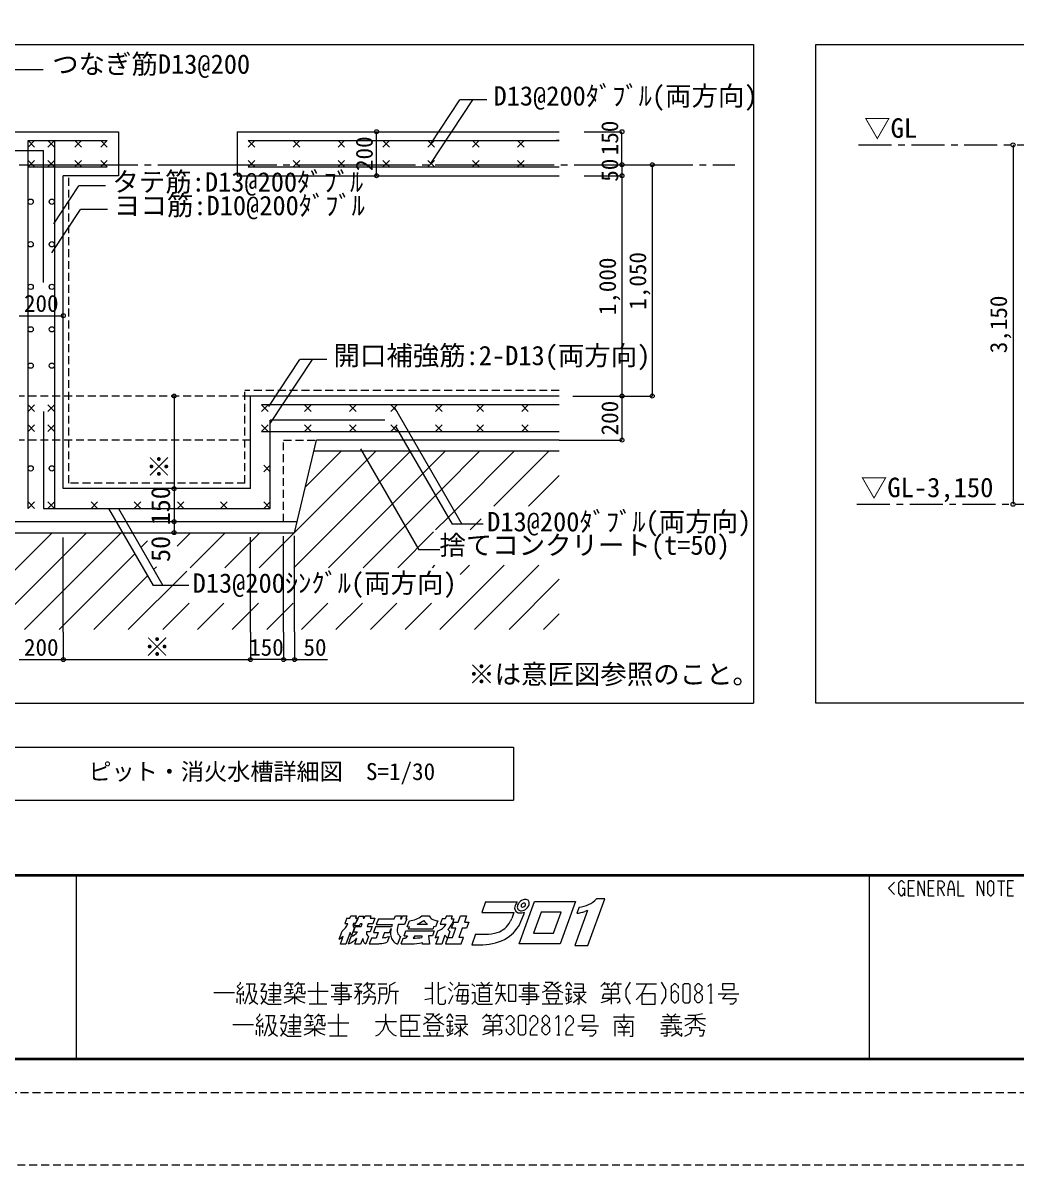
# Model space of a CAD drawing. Units: millimetres at full size, sheet at 1:250, with parts at 1:30. Extents: x -1357173 to 354336, y -75979 to 4293964.
# Drawn here: x 163444 to 201028, y -73376 to -30165 of the extents above; entities that cross this region are included whole.
import ezdxf
from ezdxf.enums import TextEntityAlignment as Align

# ---------------------------------------------------------------- set-up
doc = ezdxf.new("R2010")
doc.units = ezdxf.units.MM
doc.header["$LTSCALE"] = 250
for name, pattern in [('CHAIN1', [8, 5, -1, 1, -1]), ('DASHED1', [1.8, 1.2, -0.6]), ('LONG_CHAIN', [21, 18, -1, 1, -1])]:
    doc.linetypes.add(name, pattern=pattern)
for name, color, linetype, lineweight in [('1-0', 3, 'Continuous', 13), ('1-1', 7, 'Continuous', 9), ('1-2', 4, 'Continuous', 5), ('1-7', 4, 'Continuous', 5), ('1-8', 7, 'Continuous', 9), ('1-F', 4, 'CHAIN1', 5), ('3-4', 1, 'Continuous', 18), ('E-E', 1, 'Continuous', 18), ('E-F', 7, 'DASHED1', 9), ('F-0', 2, 'Continuous', 18)]:
    doc.layers.add(name, color=color, linetype=linetype, lineweight=lineweight)
doc.styles.add('ＭＳ ゴシック', font='')
doc.styles.get('ＭＳ ゴシック').set_extended_font_data('MS Gothic')

# ---------------------------------------------------------------- blocks, each defined once
blk = doc.blocks.new('_Small')
at = {"layer": 'E-E'}
blk.add_circle((0, 0), 62.5, dxfattribs=at)

msp = doc.modelspace()

# ---------------------------------------------------------------- linework, layer by layer
at = {"layer": '1-0'}
for p, q in [((152162.7, -30987.7), (191089.4, -30987.7)), ((191089.4, -30987.7), (191089.4, -55895.5)), ((193447.1, -55895.5), (193447.1, -30987.7)), ((193447.1, -30987.7), (235669.9, -30987.7)), ((155176.1, -34282.5), (167057.3, -34282.5)), ((167057.3, -34282.5), (167057.3, -35949.2)), ((171557.3, -34282.5), (183738.7, -34282.5)), ((171557.3, -34282.5), (171557.3, -35949.2)), ((167057.3, -35949.2), (164974, -35949.2)), ((164974, -47783.9), (164974, -35949.2)), ((171557.3, -35949.2), (183738.7, -35949.2)), ((183738.7, -44283.9), (172057.3, -44283.9)), ((172057.3, -47783.9), (172057.3, -44283.9)), ((173724, -49450.5), (174557.3, -45950.5)), ((183738.7, -45950.5), (174557.3, -45950.5)), ((183738.7, -46367.2), (174477.2, -46367.2)), ((172057.3, -47783.9), (164974, -47783.9)), ((162879.9, -49033.9), (173804.1, -49033.9)), ((162890.6, -49450.5), (173724, -49450.5)), ((235669.9, -55895.5), (193447.1, -55895.5)), ((162840.6, -57563.5), (182007.2, -57563.5)), ((182007.2, -57563.5), (182007.2, -59563.5)), ((162840.6, -59563.5), (182007.2, -59563.5))]:
    msp.add_line(p, q, dxfattribs=at)
at = {"layer": '1-0', "linetype": 'DASHED1'}
for p, q in [((165182.3, -47575.5), (165182.3, -35949.2)), ((172057.3, -44283.9), (163307.3, -44283.9)), ((183738.7, -44075.5), (171849, -44075.5)), ((171849, -47575.5), (171849, -44075.5)), ((172057.3, -45950.5), (163307.3, -45950.5)), ((173307.3, -45950.5), (174557.3, -45950.5)), ((173307.3, -49033.9), (173307.3, -45950.5)), ((171849, -47575.5), (165182.3, -47575.5))]:
    msp.add_line(p, q, dxfattribs=at)
at = {"layer": '1-0'}
msp.add_lwpolyline([(152162.7, -30987.7), (152162.7, -55895.5), (191089.4, -55895.5)], dxfattribs=at)
at = {"layer": '1-1'}
for p, q in [((158307.3, -34990.9), (164224, -34990.9)), ((163640.6, -34615.9), (166640.6, -34615.9)), ((163640.6, -48533.9), (163640.6, -34615.9)), ((163890.6, -34865.9), (163640.6, -34615.9)), ((163640.6, -34865.9), (163890.6, -34615.9)), ((164224, -39990.9), (164224, -34990.9)), ((164390.6, -34865.9), (164640.6, -34615.9)), ((164640.6, -34865.9), (164390.6, -34615.9)), ((164640.6, -34615.9), (164640.6, -48533.9)), ((165660.7, -34865.9), (165410.7, -34615.9)), ((165410.7, -34865.9), (165660.7, -34615.9)), ((166640.6, -34865.9), (166390.6, -34615.9)), ((166390.6, -34865.9), (166640.6, -34615.9)), ((171974, -34615.9), (183738.7, -34615.9)), ((172224, -34865.9), (171974, -34615.9)), ((171974, -34865.9), (172224, -34615.9)), ((173921.9, -34865.9), (173671.9, -34615.9)), ((173671.9, -34865.9), (173921.9, -34615.9)), ((175619.8, -34865.9), (175369.8, -34615.9)), ((175369.8, -34865.9), (175619.8, -34615.9)), ((177317.7, -34865.9), (177067.7, -34615.9)), ((177067.7, -34865.9), (177317.7, -34615.9)), ((179015.6, -34865.9), (178765.6, -34615.9)), ((178765.6, -34865.9), (179015.6, -34615.9)), ((180713.5, -34865.9), (180463.5, -34615.9)), ((180463.5, -34865.9), (180713.5, -34615.9)), ((182411.5, -34865.9), (182161.5, -34615.9)), ((182161.5, -34865.9), (182411.5, -34615.9)), ((183738.7, -34615.9), (183640.6, -34615.9)), ((163890.6, -35365.9), (163640.6, -35615.9)), ((163640.6, -35365.9), (163890.6, -35615.9)), ((164390.6, -35365.9), (164640.6, -35615.9)), ((164640.6, -35365.9), (164390.6, -35615.9)), ((165660.7, -35365.9), (165410.7, -35615.9)), ((165410.7, -35365.9), (165660.7, -35615.9)), ((166640.6, -35365.9), (166390.6, -35615.9)), ((166390.6, -35365.9), (166640.6, -35615.9)), ((172224, -35365.9), (171974, -35615.9)), ((171974, -35365.9), (172224, -35615.9)), ((173921.9, -35365.9), (173671.9, -35615.9)), ((173671.9, -35365.9), (173921.9, -35615.9)), ((175619.8, -35365.9), (175369.8, -35615.9)), ((175369.8, -35365.9), (175619.8, -35615.9)), ((177317.7, -35365.9), (177067.7, -35615.9)), ((177067.7, -35365.9), (177317.7, -35615.9)), ((179015.6, -35365.9), (178765.6, -35615.9)), ((178765.6, -35365.9), (179015.6, -35615.9)), ((180713.5, -35365.9), (180463.5, -35615.9)), ((180463.5, -35365.9), (180713.5, -35615.9)), ((182411.5, -35365.9), (182161.5, -35615.9)), ((182161.5, -35365.9), (182411.5, -35615.9)), ((163640.6, -35615.9), (166640.6, -35615.9)), ((171974, -35615.9), (183738.7, -35615.9)), ((163890.6, -44867.2), (163640.6, -44617.2)), ((163640.6, -44867.2), (163890.6, -44617.2)), ((164224, -44867.2), (164224, -48533.9)), ((164640.6, -44867.2), (164390.6, -44617.2)), ((164390.6, -44867.2), (164640.6, -44617.2)), ((183738.7, -44617.2), (172474, -44617.2)), ((172724, -44867.2), (172474, -44617.2)), ((172474, -44867.2), (172724, -44617.2)), ((174353.6, -44867.2), (174103.6, -44617.2)), ((174103.6, -44867.2), (174353.6, -44617.2)), ((176051.5, -44867.2), (175801.5, -44617.2)), ((175801.5, -44867.2), (176051.5, -44617.2)), ((177612.9, -44867.2), (177362.9, -44617.2)), ((177362.9, -44867.2), (177612.9, -44617.2)), ((179310.8, -44867.2), (179060.8, -44617.2)), ((179060.8, -44867.2), (179310.8, -44617.2)), ((180872.1, -44867.2), (180622.1, -44617.2)), ((180622.1, -44867.2), (180872.1, -44617.2)), ((182570, -44867.2), (182320, -44617.2)), ((182320, -44867.2), (182570, -44617.2)), ((163890.6, -45367.2), (163640.6, -45617.2)), ((163640.6, -45367.2), (163890.6, -45617.2)), ((164640.6, -45367.2), (164390.6, -45617.2)), ((164390.6, -45367.2), (164640.6, -45617.2)), ((172724, -45367.2), (172474, -45617.2)), ((172474, -45367.2), (172724, -45617.2)), ((177140.6, -45200.5), (172807.3, -45200.5)), ((172807.3, -48533.9), (172807.3, -45200.5)), ((174353.6, -45367.2), (174103.6, -45617.2)), ((174103.6, -45367.2), (174353.6, -45617.2)), ((176051.5, -45367.2), (175801.5, -45617.2)), ((175801.5, -45367.2), (176051.5, -45617.2)), ((177612.9, -45367.2), (177362.9, -45617.2)), ((177362.9, -45367.2), (177612.9, -45617.2)), ((179310.8, -45367.2), (179060.8, -45617.2)), ((179060.8, -45367.2), (179310.8, -45617.2)), ((180872.1, -45367.2), (180622.1, -45617.2)), ((180622.1, -45367.2), (180872.1, -45617.2)), ((182570, -45367.2), (182320, -45617.2)), ((182320, -45367.2), (182570, -45617.2)), ((172474, -45617.2), (183738.7, -45617.2)), ((172807.3, -46895), (172557.3, -47145)), ((172557.3, -46895), (172807.3, -47145)), ((163890.6, -48283.9), (163640.6, -48533.9)), ((163640.6, -48283.9), (163890.6, -48533.9)), ((164640.6, -48283.9), (164390.6, -48533.9)), ((164390.6, -48283.9), (164640.6, -48533.9)), ((166274, -48283.9), (166024, -48533.9)), ((166024, -48283.9), (166274, -48533.9)), ((167907.3, -48283.9), (167657.3, -48533.9)), ((167657.3, -48283.9), (167907.3, -48533.9)), ((169540.6, -48283.9), (169290.6, -48533.9)), ((169290.6, -48283.9), (169540.6, -48533.9)), ((171174, -48283.9), (170924, -48533.9)), ((170924, -48283.9), (171174, -48533.9)), ((172807.3, -48283.9), (172557.3, -48533.9)), ((172557.3, -48283.9), (172807.3, -48533.9)), ((164224, -48533.9), (172807.3, -48533.9))]:
    msp.add_line(p, q, dxfattribs=at)
for centre in [(163740.6, -36932.7), (164540.6, -36932.7), (163740.6, -38541.2), (164540.6, -38541.2), (163740.6, -40149.6), (164540.6, -40149.6), (163740.6, -41758.1), (164540.6, -41758.1), (163740.6, -43133.7), (164540.6, -43133.7), (163740.6, -47020), (164540.6, -47020)]:
    msp.add_circle(centre, 100, dxfattribs=at)
at = {"layer": '1-2'}
for p, q in [((173726.6, -49439.4), (176798.8, -46367.2)), ((174135.9, -47720.5), (175489.2, -46367.2)), ((178813.1, -46972.1), (179418, -46367.2)), ((179292.4, -47802.4), (180727.6, -46367.2)), ((179771.8, -48632.7), (182037.3, -46367.2)), ((181262.8, -48451.3), (183346.9, -46367.2)), ((178575.6, -47209.6), (178813.1, -46972.1)), ((175011.1, -50774.1), (178575.6, -47209.6)), ((182572.4, -48451.3), (183738.7, -47285)), ((179055, -48039.9), (179292.4, -47802.4)), ((176320.8, -50774.1), (179055, -48039.9)), ((180372.6, -49341.5), (180789.6, -48924.4)), ((160886.6, -53112), (164548.1, -49450.5)), ((162196.3, -53112), (165857.7, -49450.5)), ((163505.9, -53112), (167167.3, -49450.5)), ((169278.6, -49958.5), (169786.6, -49450.5)), ((169772.7, -50774.1), (171096.2, -49450.5)), ((171082.3, -50774.1), (172405.8, -49450.5)), ((172391.9, -50774.1), (173715.5, -49450.5)), ((177630.4, -50774.1), (178983.4, -49421.1)), ((167913.5, -50014), (168164.2, -49763.3)), ((164815.5, -53112), (167676, -50251.5)), ((167434.7, -53112), (169645.3, -50901.5)), ((168392.8, -50844.3), (168495.9, -50741.3)), ((178940, -50774.1), (179038.1, -50675.9)), ((179221.3, -53112), (181657.4, -50675.9)), ((179994.2, -51029.5), (180347.8, -50675.9)), ((180531, -53112), (182967, -50675.9)), ((166125.1, -53112), (168155.3, -51081.8)), ((181840.6, -53112), (183738.7, -51213.9)), ((168744.4, -53112), (169742, -52114.3)), ((170054, -53112), (171051.6, -52114.3)), ((171363.6, -53112), (172361.2, -52114.3)), ((172673.2, -53112), (173670.9, -52114.3)), ((173982.8, -53112), (174980.5, -52114.3)), ((175292.5, -53112), (176290.1, -52114.3)), ((176602.1, -53112), (177599.7, -52114.3)), ((177911.7, -53112), (178909.4, -52114.3)), ((183150.2, -53112), (183738.7, -52523.5))]:
    msp.add_line(p, q, dxfattribs=at)
for points in [[(173701.5, -50774.1), (178096.3, -46379.3), (178108.4, -46367.2)], [(179063, -49341.5), (179534.3, -48870.1), (179771.8, -48632.7)]]:
    msp.add_lwpolyline(points, dxfattribs=at)
at = {"layer": '1-7'}
for p, q in [((176826.3, -35949.2), (176826.3, -34282.5)), ((184687.3, -34282.5), (186114.1, -34282.5)), ((186114.1, -35532.5), (186114.1, -34282.5)), ((200910.4, -34781.4), (200910.4, -48376.7)), ((200910.4, -34781.4), (200912.9, -34781.4)), ((184687.3, -35532.5), (186114.1, -35532.5)), ((184687.3, -35532.5), (186114.1, -35532.5)), ((186114.1, -35532.5), (186114.1, -35949.2)), ((187257.6, -35532.5), (187257.6, -44283.9)), ((184687.3, -35949.2), (186114.1, -35949.2)), ((184687.3, -35949.2), (186114.1, -35949.2)), ((186114.1, -35949.2), (186114.1, -44283.9)), ((163307.3, -41241.8), (164974, -41241.8)), ((169167.9, -44283.9), (169167.9, -47783.9)), ((184258.2, -44283.9), (186114.1, -44283.9)), ((184258.2, -44283.9), (187257.6, -44283.9)), ((184258.2, -44283.9), (186114.1, -44283.9)), ((186114.1, -44283.9), (186114.1, -45950.5)), ((183738.7, -45950.5), (186114.1, -45950.5)), ((169167.9, -47783.9), (169167.9, -49033.9)), ((169167.9, -49033.9), (169167.9, -49450.5)), ((164974, -53219.6), (164974, -54250.5)), ((172057.3, -53210.9), (172057.3, -54250.5)), ((173307.3, -53210.9), (173307.3, -54250.5)), ((173307.3, -53210.9), (173307.3, -54250.5)), ((173723.8, -53202.3), (173723.8, -54250.5)), ((163307.3, -54250.5), (164974, -54250.5)), ((164974, -54250.5), (172057.3, -54250.5)), ((173307.3, -54250.5), (172057.3, -54250.5)), ((173307.3, -54250.5), (173723.8, -54250.5)), ((173723.8, -54250.5), (174969.1, -54250.5))]:
    msp.add_line(p, q, dxfattribs=at)
at = {"layer": '1-7', "color": 1, "lineweight": 18}
for centre in [(169167.9, -44283.9), (169167.9, -47783.9), (169167.9, -47783.9), (169167.9, -49033.9), (164974, -54250.5), (172057.3, -54250.5)]:
    msp.add_circle(centre, 75, dxfattribs=at)
at = {"layer": '1-8'}
for p, q in [((164215.2, -31940.3), (163030.1, -31940.3)), ((178879.1, -35479.4), (180465.2, -33076.6)), ((178887.1, -34737.4), (179983.5, -33076.6)), ((180998.4, -33076.6), (179983.5, -33076.6)), ((164611.1, -37772.5), (165562.9, -36330.6)), ((166577.8, -36330.6), (165562.9, -36330.6)), ((164540.6, -38868.8), (165626.2, -37224.3)), ((166641.1, -37224.3), (165626.2, -37224.3)), ((172748.8, -44683.7), (173927.6, -42897.9)), ((172807.3, -45325.5), (174409.8, -42897.9)), ((174942.5, -42897.9), (173927.6, -42897.9)), ((177511.8, -44718.2), (180058.5, -49129.3)), ((177548.9, -45431.2), (179683.9, -49129.3)), ((176223, -46275.5), (178432.4, -50102.3)), ((166684.3, -48533.9), (168369.1, -51452)), ((167058.9, -48533.9), (168743.7, -51452)), ((180864.6, -49129.3), (179683.9, -49129.3)), ((179226.6, -50102.3), (178432.4, -50102.3)), ((169720.2, -51452), (168369.1, -51452))]:
    msp.add_line(p, q, dxfattribs=at)
at = {"layer": '1-F'}
for p, q in [((195065.3, -34781.4), (215264.8, -34781.4)), ((195000.6, -48376.7), (234761.7, -48376.7))]:
    msp.add_line(p, q, dxfattribs=at)
at = {"layer": '1-F', "linetype": 'LONG_CHAIN'}
for p, q in [((152799.5, -35532.5), (190381.3, -35532.5)), ((164974, -53219.6), (164974, -49631.4)), ((172057.3, -53210.9), (172057.3, -49618.4)), ((173307.3, -53210.9), (173307.3, -49584.6)), ((173723.8, -53202.3), (173723.8, -49576))]:
    msp.add_line(p, q, dxfattribs=at)
at = {"layer": '3-4'}
for centre in [(169167.9, -49033.9), (169167.9, -49450.5)]:
    msp.add_circle(centre, 75, dxfattribs=at)
at = {"layer": 'E-F'}
msp.add_line((354336.2, -73375.5), (144086.2, -73375.5), dxfattribs=at)
msp.add_lwpolyline([(146711.2, 72374.5), (146711.2, -70625.5), (351711.2, -70625.5)], dxfattribs=at)
at = {"layer": 'F-0', "color": 3, "lineweight": 13}
for p, q in [((150461.3, -62375.5), (347961.2, -62375.5)), ((195461.3, -62425.5), (195461.3, -69325.5)), ((150461.3, -69325.5), (347961.2, -69325.5)), ((150461.3, -69375.5), (347961.2, -69375.5))]:
    msp.add_line(p, q, dxfattribs=at)
at = {"layer": 'F-0', "color": 6, "lineweight": 20}
for p, q in [((150461.3, -62425.5), (347961.2, -62425.5)), ((196664.4, -62619.2), (196570.6, -62713)), ((196711.2, -62619.2), (196664.4, -62619.2)), ((196805, -62713), (196711.2, -62619.2)), ((196945.6, -62619.2), (196945.6, -63181.7)), ((197180, -62619.2), (196945.6, -62619.2)), ((197320.6, -62619.2), (197555, -63181.7)), ((197320.6, -63181.7), (197320.6, -62619.2)), ((197555, -63181.7), (197555, -62619.2)), ((197695.6, -62619.2), (197695.6, -63181.7)), ((197930, -62619.2), (197695.6, -62619.2)), ((198070.6, -62619.2), (198211.3, -62619.2)), ((198070.6, -62619.2), (198070.6, -63181.7)), ((198211.3, -62619.2), (198305, -62713)), ((198539.4, -62619.2), (198492.5, -62713)), ((198539.4, -62619.2), (198586.3, -62619.2)), ((198586.3, -62619.2), (198633.1, -62713)), ((198820.6, -62619.2), (198820.6, -63181.7)), ((199570.6, -62619.2), (199805, -63181.7)), ((199570.6, -63181.7), (199570.6, -62619.2)), ((199805, -63181.7), (199805, -62619.2)), ((200039.4, -62619.2), (199945.6, -62713)), ((200086.3, -62619.2), (200039.4, -62619.2)), ((200180, -62713), (200086.3, -62619.2)), ((200320.6, -62619.2), (200601.9, -62619.2)), ((200461.3, -62619.2), (200461.3, -63181.7)), ((200695.6, -62619.2), (200695.6, -63181.7)), ((200930, -62619.2), (200695.6, -62619.2)), ((196430, -62666.1), (196195.6, -62900.5)), ((196195.6, -62900.5), (196430, -63134.9)), ((196570.6, -62713), (196570.6, -63088)), ((196711.2, -62900.5), (196805, -62900.5)), ((196805, -62900.5), (196805, -63181.7)), ((196945.6, -62900.5), (197133.1, -62900.5)), ((197695.6, -62900.5), (197883.1, -62900.5)), ((198211.3, -62900.5), (198070.6, -62900.5)), ((198164.4, -62900.5), (198305, -63181.7)), ((198305, -62806.7), (198211.3, -62900.5)), ((198305, -62713), (198305, -62806.7)), ((198492.5, -62713), (198445.6, -62947.4)), ((198680, -62947.4), (198445.6, -62947.4)), ((198445.6, -62947.4), (198445.6, -63181.7)), ((198633.1, -62713), (198680, -62947.4)), ((198680, -62947.4), (198680, -63181.7)), ((199945.6, -62713), (199945.6, -63088)), ((200180, -63088), (200180, -62713)), ((200695.6, -62900.5), (200883.1, -62900.5)), ((196570.6, -63088), (196664.4, -63181.7)), ((196664.4, -63181.7), (196711.2, -63181.7)), ((196711.2, -63181.7), (196805, -63088)), ((196945.6, -63181.7), (197180, -63181.7)), ((197695.6, -63181.7), (197930, -63181.7)), ((198820.6, -63181.7), (199055, -63181.7)), ((199945.6, -63088), (200039.4, -63181.7)), ((200039.4, -63181.7), (200086.3, -63181.7)), ((200086.3, -63181.7), (200180, -63088)), ((200695.6, -63181.7), (200930, -63181.7))]:
    msp.add_line(p, q, dxfattribs=at)
at = {"layer": 'F-0'}
for p, q in [((165461.2, -62425.5), (165461.2, -69325.5)), ((180950.6, -63418.2), (180805.5, -63817.1)), ((180950.6, -63418.2), (182153, -63418.2)), ((182220.1, -65004.1), (182802.2, -63404.7)), ((182802.2, -63404.7), (184359.4, -63404.7)), ((184359.4, -63404.7), (183777.3, -65004.1)), ((184823.8, -65065), (185464.4, -63305.3)), ((185464.4, -63305.3), (185152.4, -63305.3)), ((175815.7, -64032.9), (175848.6, -63942.6)), ((175848.6, -63942.6), (176058.1, -63942.6)), ((176058.1, -63942.6), (176025.2, -64032.9)), ((176359.3, -64031.7), (176391.7, -63942.6)), ((176391.7, -63942.6), (176615.6, -63942.6)), ((176615.6, -63942.6), (176583.5, -64030.9)), ((177498.4, -64054.6), (177538.7, -63943.8)), ((177538.7, -63943.8), (177771.1, -63943.8)), ((177771.1, -63943.8), (177730.8, -64054.6)), ((177775.3, -64054.6), (177806, -63943.8)), ((177806, -63943.8), (177968.6, -63943.8)), ((177968.6, -63943.8), (177940.3, -64054.6)), ((178539.4, -63943.8), (178818.7, -63943.8)), ((179470.2, -63943.8), (179429.8, -64054.6)), ((179470.2, -63943.8), (179686.9, -63943.8)), ((179686.9, -63943.8), (179646.5, -64054.6)), ((179918.9, -64179.8), (180004.7, -63943.8)), ((180004.7, -63943.8), (180236, -63943.8)), ((180236, -63943.8), (180150.1, -64179.8)), ((180805.5, -63817.1), (182023.2, -63817.1)), ((182023.2, -63817.1), (181940.5, -64044)), ((183057.2, -63805.5), (182766.8, -64603.2)), ((183812.7, -63805.5), (183057.2, -63805.5)), ((183522.4, -64603.2), (183812.7, -63805.5)), ((184813.8, -63739.8), (184331.4, -65065)), ((184493.2, -63614.7), (184408.7, -63846.7)), ((184813.8, -63739.8), (184708.4, -63779.8)), ((175702.6, -64032.9), (175629, -64235.2)), ((175629, -64235.2), (175742.1, -64235.2)), ((175702.6, -64032.9), (175815.7, -64032.9)), ((175951.6, -64235.2), (175925.3, -64307.4)), ((175925.3, -64307.4), (175984.4, -64409.8)), ((176029.9, -64235.2), (175951.6, -64235.2)), ((175960.4, -64551.9), (176035.3, -64346)), ((176162, -64325.5), (175972.9, -64325.5)), ((176025.2, -64032.9), (176103.5, -64032.9)), ((176103.5, -64032.9), (176029.9, -64235.2)), ((176035.3, -64346), (176244.9, -64346)), ((176168, -63958.3), (176351, -63958.3)), ((176283, -64241.2), (176218, -64241.2)), ((176244.9, -64346), (176283, -64241.2)), ((176351, -63958.3), (176324.3, -64031.7)), ((176324.3, -64031.7), (176359.3, -64031.7)), ((176507, -64241.2), (176468.8, -64346)), ((176468.8, -64346), (176660.3, -64346)), ((176685.2, -64241.2), (176507, -64241.2)), ((176583.5, -64030.9), (176761.7, -64030.9)), ((176660.3, -64346), (176585.3, -64551.9)), ((176761.7, -64030.9), (176685.2, -64241.2)), ((176787, -64361.6), (176708.6, -64577.2)), ((177392.7, -64361.6), (176787, -64361.6)), ((176898.8, -64054.6), (177498.4, -64054.6)), ((177418.2, -64275), (177392.7, -64361.6)), ((177890.2, -64274.9), (177650.6, -64274.9)), ((177730.8, -64054.6), (177775.3, -64054.6)), ((177970.4, -64054.6), (177890.2, -64274.9)), ((177940.3, -64054.6), (177970.4, -64054.6)), ((177991.1, -64361.6), (178074.4, -64132.8)), ((177991.1, -64361.6), (178078.7, -64346)), ((178041.1, -64449.6), (178078.7, -64346)), ((178369.2, -64259.3), (178759.3, -64259.3)), ((178991, -64347.2), (178953.8, -64449.6)), ((179062.8, -64361.6), (178991, -64347.2)), ((179146, -64132.8), (179062.8, -64361.6)), ((179307, -64054.6), (179232.1, -64260.5)), ((179232.1, -64260.5), (179457.2, -64260.5)), ((179429.8, -64054.6), (179307, -64054.6)), ((179646.5, -64054.6), (179754.9, -64054.6)), ((179669.2, -64415.8), (179755.1, -64179.8)), ((179754.9, -64054.6), (179685.7, -64244.8)), ((179755.1, -64179.8), (179918.9, -64179.8)), ((180150.1, -64179.8), (180313.8, -64179.8)), ((180313.8, -64179.8), (180227.9, -64415.8)), ((175413.3, -64827.6), (175525.5, -64519.4)), ((175458.1, -65015.5), (175569, -64710.9)), ((175826.7, -64578.4), (175667.6, -65015.5)), ((175761.1, -65003.4), (175863.7, -64721.7)), ((175880.6, -64695.2), (175826.7, -64578.4)), ((175984.4, -64409.8), (175880.6, -64695.2)), ((175960.4, -64551.9), (176103.7, -64551.9)), ((176001.2, -65015.5), (176082.7, -64791.5)), ((176302.3, -64803.5), (176225.1, -65015.5)), ((176523.5, -64721.7), (176421, -65003.4)), ((176585.3, -64551.9), (176442, -64551.9)), ((176632.3, -64786.7), (176553.5, -65003.4)), ((176814.1, -64786.7), (176632.3, -64786.7)), ((176708.6, -64577.2), (176890.4, -64577.2)), ((176890.4, -64577.2), (176814.1, -64786.7)), ((177127.6, -64577.2), (177055.3, -64775.9)), ((177127.6, -64577.2), (177321.5, -64577.2)), ((177303.7, -64725.3), (177223.9, -64944.4)), ((177321.5, -64577.2), (177378.4, -64420.6)), ((177727.3, -64722.6), (177620.3, -65016.4)), ((177757.1, -65004.7), (177835.6, -64789.1)), ((177835.6, -64789.1), (177928.3, -64789.1)), ((177868, -64700), (177938.1, -64507.3)), ((177868, -64700), (178001.6, -64700)), ((178001.6, -64700), (177928.3, -64789.1)), ((177938.1, -64507.3), (179009.8, -64507.3)), ((178953.8, -64449.6), (178041.1, -64449.6)), ((178277.4, -64700), (178207.7, -64785.5)), ((178277.4, -64700), (178537.5, -64700)), ((178537.5, -64700), (178542.8, -64761.4)), ((178793.9, -64700), (178824.8, -65015.5)), ((178939.6, -64700), (178793.9, -64700)), ((179009.8, -64507.3), (178939.6, -64700)), ((179137, -64521.8), (179042.7, -64780.7)), ((179075.3, -65015.5), (179182.6, -64720.4)), ((179417.2, -64674.7), (179293.2, -65015.5)), ((179417.2, -64674.7), (179511.6, -64792.7)), ((179511.6, -64792.7), (179434.9, -65003.4)), ((179603.6, -64539.9), (179520.3, -64768.6)), ((179520.3, -64768.6), (179704.5, -64768.6)), ((179525.4, -64460.4), (179603.6, -64539.9)), ((179832.9, -64415.8), (179669.2, -64415.8)), ((179704.5, -64768.6), (179832.9, -64415.8)), ((180064.1, -64415.8), (179935.8, -64768.6)), ((180118.8, -64768.6), (179935.8, -64768.6)), ((180033.3, -65003.4), (180118.8, -64768.6)), ((180227.9, -64415.8), (180064.1, -64415.8)), ((180575.7, -64637.8), (180430.6, -65036.6)), ((180575.7, -64637.8), (180964.7, -64637.7)), ((182766.8, -64603.2), (183522.4, -64603.2)), ((175667.6, -65015.5), (175458.1, -65015.5)), ((176225.1, -65015.5), (176001.2, -65015.5)), ((177757.1, -65004.7), (178138.7, -65002.5)), ((178568.3, -65015.5), (178563, -64954.1)), ((178824.8, -65015.5), (178568.3, -65015.5)), ((179293.2, -65015.5), (179075.3, -65015.5)), ((179434.9, -65003.4), (180033.3, -65003.4)), ((180430.6, -65036.6), (180852.5, -65035.6)), ((183777.3, -65004.1), (182220.1, -65004.1)), ((184331.4, -65065), (184823.8, -65065)), ((171670.6, -66511.9), (171559.7, -66622.9)), ((171670.6, -66456.4), (171670.6, -66511.9)), ((171892.5, -66511.9), (172225.3, -66511.9)), ((172003.4, -66511.9), (172003.4, -66789.3)), ((172225.3, -66511.9), (172169.8, -66789.3)), ((172613.6, -66511.9), (172447.2, -66789.3)), ((172447.2, -66511.9), (172613.6, -66511.9)), ((172946.4, -67233), (172946.4, -66456.4)), ((173501.1, -66456.4), (173334.7, -66622.9)), ((173445.6, -66511.9), (173667.5, -66511.9)), ((173556.6, -66511.9), (173612, -66678.3)), ((173723, -66622.9), (173889.4, -66456.4)), ((173833.9, -66511.9), (174111.3, -66511.9)), ((173944.8, -66511.9), (174000.3, -66678.3)), ((174610.5, -67288.5), (174610.5, -66456.4)), ((175498, -67288.5), (175498, -66456.4)), ((175997.2, -66511.9), (176274.5, -66511.9)), ((176274.5, -66511.9), (176108.1, -66678.3)), ((176330, -66622.9), (176496.4, -66456.4)), ((176440.9, -66511.9), (176496.4, -66678.3)), ((176440.9, -66511.9), (176773.7, -66511.9)), ((176662.8, -66511.9), (176607.3, -66678.3)), ((176884.7, -66511.9), (177217.5, -66511.9)), ((177328.4, -66567.4), (177550.3, -66456.4)), ((178937, -66456.4), (178937, -67288.5)), ((179158.9, -66456.4), (179158.9, -67233)), ((179602.7, -66456.4), (179713.6, -66567.4)), ((179935.5, -66456.4), (179935.5, -66567.4)), ((180434.7, -66511.9), (180545.6, -66622.9)), ((180878.4, -66567.4), (180767.5, -66456.4)), ((181100.3, -66456.4), (180989.4, -66567.4)), ((181433.1, -66456.4), (181433.1, -66567.4)), ((182598, -67288.5), (182598, -66456.4)), ((183208.1, -66456.4), (183485.5, -66456.4)), ((183485.5, -66456.4), (183430, -66567.4)), ((183485.5, -66511.9), (183762.8, -66789.3)), ((183707.3, -66456.4), (183540.9, -66567.4)), ((183984.7, -66622.9), (184095.6, -66456.4)), ((184095.6, -66456.4), (184206.6, -66622.9)), ((184317.5, -66511.9), (184650.3, -66511.9)), ((184650.3, -66511.9), (184650.3, -66844.7)), ((185482.3, -66456.4), (185315.9, -66622.9)), ((185426.9, -66511.9), (185648.8, -66511.9)), ((185537.8, -66511.9), (185593.3, -66678.3)), ((185704.2, -66622.9), (185870.6, -66456.4)), ((185815.2, -66511.9), (186092.5, -66511.9)), ((185926.1, -66511.9), (185981.6, -66678.3)), ((186425.3, -66456.4), (186258.9, -66733.8)), ((186647.2, -66511.9), (187423.8, -66511.9)), ((187035.5, -66511.9), (186869.1, -66900.2)), ((187590.2, -66456.4), (187756.6, -66733.8)), ((188089.4, -66511.9), (187978.4, -66622.9)), ((188144.8, -66511.9), (188089.4, -66511.9)), ((188255.8, -66622.9), (188144.8, -66511.9)), ((188477.7, -66511.9), (188422.2, -66567.4)), ((188644.1, -66511.9), (188477.7, -66511.9)), ((188699.5, -66567.4), (188644.1, -66511.9)), ((188976.9, -66511.9), (188865.9, -66622.9)), ((189032.3, -66511.9), (188976.9, -66511.9)), ((189143.3, -66622.9), (189032.3, -66511.9)), ((189365.2, -66622.9), (189476.1, -66511.9)), ((189476.1, -66511.9), (189476.1, -67233)), ((190363.6, -66511.9), (189919.8, -66511.9)), ((189919.8, -66511.9), (189919.8, -66733.8)), ((190363.6, -66733.8), (190363.6, -66511.9)), ((170672.2, -66844.7), (171448.8, -66844.7)), ((171781.6, -66622.9), (171559.7, -66844.7)), ((171559.7, -66622.9), (171670.6, -66733.8)), ((171559.7, -66844.7), (171559.7, -66900.2)), ((171559.7, -66900.2), (171781.6, -66900.2)), ((171670.6, -66900.2), (171670.6, -67288.5)), ((171781.6, -66789.3), (171781.6, -66955.7)), ((172003.4, -66789.3), (171837, -67288.5)), ((172003.4, -66789.3), (172114.4, -67122.1)), ((172280.8, -66789.3), (172169.8, -67177.5)), ((172169.8, -66789.3), (172280.8, -66789.3)), ((172447.2, -66789.3), (172669.1, -66789.3)), ((172447.2, -66955.7), (172558.1, -67177.5)), ((172669.1, -66789.3), (172613.6, -67066.6)), ((172724.5, -66733.8), (173223.8, -66733.8)), ((172780, -66567.4), (173168.3, -66567.4)), ((173168.3, -66900.2), (172780, -66900.2)), ((173168.3, -66567.4), (173168.3, -66900.2)), ((173390.2, -66733.8), (173667.5, -66733.8)), ((173556.6, -66900.2), (173390.2, -66900.2)), ((173556.6, -66733.8), (173556.6, -66900.2)), ((173667.5, -66844.7), (173556.6, -66900.2)), ((173723, -66900.2), (173723, -67288.5)), ((173833.9, -66789.3), (173778.4, -66900.2)), ((173833.9, -66678.3), (173833.9, -66789.3)), ((174000.3, -66678.3), (173833.9, -66678.3)), ((173889.4, -66789.3), (173944.8, -66844.7)), ((174000.3, -66900.2), (174000.3, -66678.3)), ((174111.3, -66900.2), (174000.3, -66900.2)), ((174111.3, -66789.3), (174111.3, -66900.2)), ((174222.2, -66789.3), (174998.8, -66789.3)), ((175109.7, -66567.4), (175886.3, -66567.4)), ((175220.6, -66900.2), (175775.3, -66900.2)), ((175276.1, -66678.3), (175276.1, -66789.3)), ((175719.8, -66678.3), (175276.1, -66678.3)), ((175276.1, -66789.3), (175719.8, -66789.3)), ((175719.8, -66789.3), (175719.8, -66678.3)), ((175775.3, -66900.2), (175775.3, -67122.1)), ((175997.2, -66789.3), (176274.5, -66789.3)), ((176052.7, -66622.9), (176108.1, -66678.3)), ((176052.7, -67011.1), (176163.6, -66789.3)), ((176108.1, -66678.3), (176163.6, -66789.3)), ((176163.6, -66789.3), (176163.6, -67288.5)), ((176274.5, -66789.3), (176219.1, -66900.2)), ((176496.4, -66789.3), (176330, -66900.2)), ((176496.4, -66678.3), (176607.3, -66789.3)), ((176607.3, -66678.3), (176496.4, -66789.3)), ((176551.9, -66900.2), (176496.4, -67066.6)), ((176607.3, -66789.3), (176773.7, -66900.2)), ((176940.2, -66678.3), (176940.2, -67122.1)), ((177217.5, -66678.3), (176940.2, -66678.3)), ((176940.2, -66900.2), (177217.5, -66900.2)), ((177217.5, -66900.2), (177217.5, -66678.3)), ((177273, -67122.1), (177328.4, -66789.3)), ((177328.4, -66789.3), (177328.4, -66567.4)), ((177328.4, -66789.3), (177661.2, -66789.3)), ((177550.3, -66789.3), (177550.3, -67288.5)), ((178659.7, -66678.3), (178937, -66678.3)), ((179158.9, -66733.8), (179436.3, -66622.9)), ((179547.2, -66678.3), (179658.1, -66789.3)), ((179713.6, -66955.7), (179547.2, -67288.5)), ((179935.5, -66567.4), (179769.1, -66733.8)), ((179824.5, -66955.7), (180323.8, -66955.7)), ((179880, -67177.5), (179935.5, -66733.8)), ((179935.5, -66567.4), (180323.8, -66567.4)), ((179935.5, -66733.8), (180268.3, -66733.8)), ((180101.9, -66733.8), (180046.4, -67177.5)), ((180268.3, -66733.8), (180268.3, -67177.5)), ((180434.7, -66844.7), (180545.6, -66844.7)), ((180545.6, -66844.7), (180545.6, -67177.5)), ((180601.1, -66567.4), (181211.2, -66567.4)), ((180712, -66678.3), (180712, -67177.5)), ((181100.3, -66678.3), (180712, -66678.3)), ((180712, -66844.7), (181100.3, -66844.7)), ((180823, -66678.3), (180933.9, -66567.4)), ((181100.3, -67177.5), (181100.3, -66678.3)), ((181433.1, -66567.4), (181322.2, -66789.3)), ((181710.5, -66900.2), (181322.2, -66900.2)), ((181433.1, -66567.4), (181710.5, -66567.4)), ((181433.1, -67177.5), (181544.1, -66900.2)), ((181544.1, -66567.4), (181544.1, -66900.2)), ((181544.1, -66900.2), (181710.5, -67177.5)), ((181821.4, -66567.4), (181821.4, -67177.5)), ((182098.7, -66567.4), (181821.4, -66567.4)), ((182098.7, -67177.5), (182098.7, -66567.4)), ((182209.7, -66567.4), (182986.3, -66567.4)), ((182320.6, -66900.2), (182875.3, -66900.2)), ((182376.1, -66678.3), (182376.1, -66789.3)), ((182819.8, -66678.3), (182376.1, -66678.3)), ((182376.1, -66789.3), (182819.8, -66789.3)), ((182819.8, -66789.3), (182819.8, -66678.3)), ((182875.3, -66900.2), (182875.3, -67122.1)), ((183208.1, -66789.3), (183097.2, -66844.7)), ((183152.7, -66567.4), (183319.1, -66678.3)), ((183430, -66567.4), (183208.1, -66789.3)), ((183707.3, -66789.3), (183263.6, -66789.3)), ((183707.3, -66900.2), (183263.6, -66900.2)), ((183263.6, -66900.2), (183263.6, -67066.6)), ((183818.3, -66567.4), (183651.9, -66678.3)), ((183707.3, -67066.6), (183707.3, -66900.2)), ((183762.8, -66789.3), (183873.8, -66844.7)), ((184206.6, -66733.8), (183984.7, -66733.8)), ((183984.7, -66900.2), (184206.6, -66900.2)), ((184095.6, -66733.8), (184095.6, -67233)), ((184761.3, -66844.7), (184262, -66844.7)), ((184317.5, -66678.3), (184650.3, -66678.3)), ((184317.5, -66900.2), (184428.4, -67011.1)), ((184483.9, -66844.7), (184483.9, -67288.5)), ((184483.9, -66900.2), (184539.4, -67066.6)), ((185371.4, -67066.6), (185426.9, -66900.2)), ((185981.6, -66733.8), (185426.9, -66733.8)), ((185426.9, -66900.2), (185981.6, -66900.2)), ((185704.2, -66733.8), (185704.2, -67288.5)), ((185981.6, -66900.2), (185981.6, -66733.8)), ((186258.9, -66733.8), (186258.9, -67011.1)), ((186869.1, -66900.2), (186647.2, -67122.1)), ((187368.3, -66900.2), (186869.1, -66900.2)), ((186869.1, -66900.2), (186869.1, -67288.5)), ((187368.3, -67288.5), (187368.3, -66900.2)), ((187756.6, -66733.8), (187756.6, -67011.1)), ((187978.4, -66622.9), (187978.4, -67122.1)), ((188089.4, -66789.3), (187978.4, -66900.2)), ((188144.8, -66789.3), (188089.4, -66789.3)), ((188255.8, -66900.2), (188144.8, -66789.3)), ((188255.8, -66678.3), (188255.8, -66622.9)), ((188255.8, -67122.1), (188255.8, -66900.2)), ((188422.2, -66567.4), (188422.2, -67177.5)), ((188699.5, -67177.5), (188699.5, -66567.4)), ((188865.9, -66622.9), (188865.9, -66733.8)), ((188865.9, -66733.8), (188976.9, -66844.7)), ((188865.9, -66955.7), (188976.9, -66844.7)), ((188865.9, -67122.1), (188865.9, -66955.7)), ((188976.9, -66844.7), (189032.3, -66844.7)), ((189032.3, -66844.7), (189143.3, -66733.8)), ((189032.3, -66844.7), (189143.3, -66955.7)), ((189143.3, -66733.8), (189143.3, -66622.9)), ((189143.3, -66955.7), (189143.3, -67122.1)), ((189753.4, -66900.2), (190530, -66900.2)), ((189919.8, -66733.8), (190363.6, -66733.8)), ((190086.3, -66900.2), (189919.8, -67066.6)), ((171559.7, -67233), (171559.7, -67066.6)), ((171781.6, -67066.6), (171781.6, -67177.5)), ((172169.8, -67177.5), (172003.4, -67288.5)), ((172114.4, -67122.1), (172336.3, -67288.5)), ((172613.6, -67066.6), (172447.2, -67288.5)), ((172558.1, -67177.5), (172724.5, -67288.5)), ((172724.5, -67122.1), (173223.8, -67122.1)), ((172724.5, -67288.5), (173223.8, -67288.5)), ((173168.3, -67011.1), (172780, -67011.1)), ((173334.7, -67011.1), (174111.3, -67011.1)), ((173334.7, -67233), (173501.1, -67177.5)), ((173501.1, -67177.5), (173723, -67011.1)), ((173723, -67011.1), (173944.8, -67177.5)), ((173944.8, -67177.5), (174111.3, -67233)), ((174943.3, -67288.5), (174277.7, -67288.5)), ((175886.3, -67011.1), (175109.7, -67011.1)), ((175775.3, -67122.1), (175220.6, -67122.1)), ((175387, -67288.5), (175498, -67288.5)), ((175997.2, -67066.6), (176052.7, -67011.1)), ((176163.6, -67288.5), (176108.1, -67288.5)), ((176385.5, -67233), (176274.5, -67288.5)), ((176330, -67011.1), (176773.7, -67011.1)), ((176496.4, -67066.6), (176385.5, -67233)), ((176718.3, -67288.5), (176662.8, -67288.5)), ((176773.7, -67122.1), (176718.3, -67288.5)), ((176773.7, -67011.1), (176773.7, -67122.1)), ((176940.2, -67122.1), (176884.7, -67288.5)), ((177162, -67288.5), (177273, -67122.1)), ((178937, -67066.6), (178659.7, -67122.1)), ((179158.9, -67233), (179214.4, -67288.5)), ((179214.4, -67288.5), (179380.8, -67288.5)), ((179380.8, -67288.5), (179436.3, -67233)), ((179436.3, -67233), (179436.3, -67122.1)), ((180323.8, -67177.5), (179880, -67177.5)), ((180212.8, -67288.5), (180046.4, -67288.5)), ((180268.3, -67177.5), (180212.8, -67288.5)), ((180545.6, -67177.5), (180434.7, -67288.5)), ((180545.6, -67177.5), (180656.6, -67288.5)), ((180656.6, -67288.5), (181211.2, -67288.5)), ((181100.3, -67011.1), (180712, -67011.1)), ((180712, -67177.5), (181100.3, -67177.5)), ((181322.2, -67288.5), (181433.1, -67177.5)), ((181821.4, -67177.5), (182098.7, -67177.5)), ((182986.3, -67011.1), (182209.7, -67011.1)), ((182875.3, -67122.1), (182320.6, -67122.1)), ((182487, -67288.5), (182598, -67288.5)), ((183873.8, -67288.5), (183097.2, -67288.5)), ((183263.6, -67066.6), (183707.3, -67066.6)), ((183319.1, -67122.1), (183374.5, -67288.5)), ((183596.4, -67288.5), (183651.9, -67122.1)), ((184040.2, -67177.5), (183984.7, -67011.1)), ((184206.6, -67177.5), (183984.7, -67288.5)), ((184206.6, -67011.1), (184151.1, -67122.1)), ((184483.9, -67066.6), (184262, -67233)), ((184483.9, -67288.5), (184428.4, -67288.5)), ((185537.8, -67177.5), (185315.9, -67233)), ((186037, -67066.6), (185371.4, -67066.6)), ((185704.2, -67066.6), (185537.8, -67177.5)), ((185926.1, -67233), (186037, -67177.5)), ((186037, -67177.5), (186037, -67066.6)), ((186258.9, -67011.1), (186425.3, -67288.5)), ((186869.1, -67288.5), (187368.3, -67288.5)), ((187756.6, -67011.1), (187590.2, -67288.5)), ((187978.4, -67122.1), (188089.4, -67233)), ((188089.4, -67233), (188144.8, -67233)), ((188144.8, -67233), (188255.8, -67122.1)), ((188422.2, -67177.5), (188477.7, -67233)), ((188477.7, -67233), (188644.1, -67233)), ((188644.1, -67233), (188699.5, -67177.5)), ((188976.9, -67233), (188865.9, -67122.1)), ((189032.3, -67233), (188976.9, -67233)), ((189143.3, -67122.1), (189032.3, -67233)), ((189420.6, -67233), (189531.6, -67233)), ((189919.8, -67066.6), (190419.1, -67066.6)), ((190308.1, -67288.5), (190197.2, -67288.5)), ((190419.1, -67177.5), (190308.1, -67288.5)), ((190419.1, -67066.6), (190419.1, -67177.5)), ((172401.8, -67713), (172289.3, -67825.5)), ((172514.3, -67825.5), (172289.3, -68050.5)), ((172289.3, -67825.5), (172401.8, -67938)), ((172401.8, -67656.7), (172401.8, -67713)), ((172626.8, -67713), (172964.3, -67713)), ((172739.3, -67713), (172739.3, -67994.2)), ((172964.3, -67713), (172908.1, -67994.2)), ((173358.1, -67713), (173189.3, -67994.2)), ((173189.3, -67713), (173358.1, -67713)), ((173526.8, -67769.2), (173920.6, -67769.2)), ((173695.6, -68444.2), (173695.6, -67656.7)), ((173920.6, -67769.2), (173920.6, -68106.7)), ((174258.1, -67656.7), (174089.3, -67825.5)), ((174201.8, -67713), (174426.8, -67713)), ((174314.3, -67713), (174370.6, -67881.7)), ((174483.1, -67825.5), (174651.8, -67656.7)), ((174595.6, -67713), (174876.8, -67713)), ((174708.1, -67713), (174764.3, -67881.7)), ((175383.1, -68500.5), (175383.1, -67656.7)), ((177183.1, -67938), (177183.1, -67656.7)), ((177745.6, -67713), (177745.6, -68500.5)), ((178476.8, -67713), (177745.6, -67713)), ((178083.1, -67938), (178083.1, -67713)), ((178645.6, -67769.2), (178814.3, -67881.7)), ((178701.8, -67656.7), (178983.1, -67656.7)), ((178926.8, -67769.2), (178701.8, -67994.2)), ((178983.1, -67656.7), (178926.8, -67769.2)), ((178983.1, -67713), (179264.3, -67994.2)), ((179208.1, -67656.7), (179039.3, -67769.2)), ((179320.6, -67769.2), (179151.8, -67881.7)), ((179489.3, -67825.5), (179601.8, -67656.7)), ((179601.8, -67656.7), (179714.3, -67825.5)), ((179826.8, -67713), (180164.3, -67713)), ((180164.3, -67713), (180164.3, -68050.5)), ((181008.1, -67656.7), (180839.3, -67825.5)), ((180951.8, -67713), (181176.8, -67713)), ((181064.3, -67713), (181120.6, -67881.7)), ((181233.1, -67825.5), (181401.8, -67656.7)), ((181345.6, -67713), (181626.8, -67713)), ((181458.1, -67713), (181514.3, -67881.7)), ((181739.3, -67825.5), (181851.8, -67713)), ((181739.3, -67881.7), (181739.3, -67825.5)), ((181851.8, -67713), (181908.1, -67713)), ((181908.1, -67713), (182020.6, -67825.5)), ((182020.6, -67825.5), (182020.6, -67938)), ((182245.6, -67713), (182189.3, -67769.2)), ((182189.3, -67769.2), (182189.3, -68388)), ((182414.3, -67713), (182245.6, -67713)), ((182470.6, -67769.2), (182414.3, -67713)), ((182470.6, -68388), (182470.6, -67769.2)), ((182639.3, -67825.5), (182751.8, -67713)), ((182639.3, -67938), (182639.3, -67825.5)), ((182751.8, -67713), (182808.1, -67713)), ((182808.1, -67713), (182920.6, -67825.5)), ((182920.6, -67825.5), (182920.6, -67994.2)), ((183201.8, -67713), (183089.3, -67825.5)), ((183089.3, -67825.5), (183089.3, -67938)), ((183258.1, -67713), (183201.8, -67713)), ((183370.6, -67825.5), (183258.1, -67713)), ((183370.6, -67938), (183370.6, -67825.5)), ((183595.6, -67825.5), (183708.1, -67713)), ((183708.1, -67713), (183708.1, -68444.2)), ((183989.3, -67825.5), (184101.8, -67713)), ((183989.3, -67938), (183989.3, -67825.5)), ((184101.8, -67713), (184158.1, -67713)), ((184158.1, -67713), (184270.6, -67825.5)), ((184270.6, -67825.5), (184270.6, -67994.2)), ((185058.1, -67713), (184608.1, -67713)), ((184608.1, -67713), (184608.1, -67938)), ((185058.1, -67938), (185058.1, -67713)), ((185789.3, -67769.2), (186576.8, -67769.2)), ((186183.1, -67656.7), (186183.1, -67938)), ((188320.6, -67769.2), (187645.6, -67769.2)), ((187814.3, -67656.7), (187926.8, -67769.2)), ((187983.1, -67994.2), (187983.1, -67769.2)), ((188151.8, -67656.7), (188039.3, -67769.2)), ((188489.3, -67825.5), (189276.8, -67825.5)), ((188883.1, -67713), (188601.8, -67713)), ((188883.1, -67825.5), (188714.3, -67994.2)), ((189164.3, -67656.7), (188883.1, -67713)), ((188883.1, -67713), (188883.1, -68106.7)), ((189051.8, -67994.2), (188883.1, -67825.5)), ((171389.3, -68050.5), (172176.8, -68050.5)), ((172289.3, -68050.5), (172289.3, -68106.7)), ((172289.3, -68106.7), (172514.3, -68106.7)), ((172401.8, -68106.7), (172401.8, -68500.5)), ((172514.3, -67994.2), (172514.3, -68163)), ((172739.3, -67994.2), (172570.6, -68500.5)), ((172739.3, -67994.2), (172851.8, -68331.7)), ((173020.6, -67994.2), (172908.1, -68388)), ((172908.1, -67994.2), (173020.6, -67994.2)), ((173189.3, -67994.2), (173414.3, -67994.2)), ((173189.3, -68163), (173301.8, -68388)), ((173414.3, -67994.2), (173358.1, -68275.5)), ((173470.6, -67938), (173976.8, -67938)), ((173920.6, -68106.7), (173526.8, -68106.7)), ((173920.6, -68219.2), (173526.8, -68219.2)), ((174089.3, -68219.2), (174876.8, -68219.2)), ((174145.6, -67938), (174426.8, -67938)), ((174314.3, -68106.7), (174145.6, -68106.7)), ((174258.1, -68388), (174483.1, -68219.2)), ((174314.3, -67938), (174314.3, -68106.7)), ((174426.8, -68050.5), (174314.3, -68106.7)), ((174483.1, -68106.7), (174483.1, -68500.5)), ((174483.1, -68219.2), (174708.1, -68388)), ((174595.6, -67994.2), (174539.3, -68106.7)), ((174595.6, -67881.7), (174595.6, -67994.2)), ((174764.3, -67881.7), (174595.6, -67881.7)), ((174651.8, -67994.2), (174708.1, -68050.5)), ((174764.3, -68106.7), (174764.3, -67881.7)), ((174876.8, -68106.7), (174764.3, -68106.7)), ((174876.8, -67994.2), (174876.8, -68106.7)), ((174989.3, -67994.2), (175776.8, -67994.2)), ((176789.3, -67938), (177576.8, -67938)), ((177183.1, -67938), (177070.6, -68275.5)), ((177295.6, -68275.5), (177183.1, -67938)), ((178364.3, -67938), (177745.6, -67938)), ((178364.3, -68275.5), (178364.3, -67938)), ((178701.8, -67994.2), (178589.3, -68050.5)), ((179208.1, -67994.2), (178758.1, -67994.2)), ((179208.1, -68106.7), (178758.1, -68106.7)), ((178758.1, -68106.7), (178758.1, -68275.5)), ((179208.1, -68275.5), (179208.1, -68106.7)), ((179264.3, -67994.2), (179376.8, -68050.5)), ((179714.3, -67938), (179489.3, -67938)), ((179489.3, -68106.7), (179714.3, -68106.7)), ((179545.6, -68388), (179489.3, -68219.2)), ((179601.8, -67938), (179601.8, -68444.2)), ((179714.3, -68219.2), (179658.1, -68331.7)), ((180276.8, -68050.5), (179770.6, -68050.5)), ((179826.8, -67881.7), (180164.3, -67881.7)), ((179826.8, -68106.7), (179939.3, -68219.2)), ((179995.6, -68050.5), (179995.6, -68500.5)), ((179995.6, -68106.7), (180051.8, -68275.5)), ((180895.6, -68275.5), (180951.8, -68106.7)), ((181514.3, -67938), (180951.8, -67938)), ((180951.8, -68106.7), (181514.3, -68106.7)), ((181233.1, -67938), (181233.1, -68500.5)), ((181514.3, -68106.7), (181514.3, -67938)), ((181739.3, -68331.7), (181739.3, -68219.2)), ((181908.1, -68050.5), (181851.8, -68050.5)), ((182020.6, -67938), (181908.1, -68050.5)), ((181908.1, -68050.5), (182020.6, -68163)), ((182020.6, -68163), (182020.6, -68331.7)), ((182695.6, -68219.2), (182639.3, -68331.7)), ((182920.6, -67994.2), (182695.6, -68219.2)), ((183089.3, -67938), (183201.8, -68050.5)), ((183089.3, -68163), (183201.8, -68050.5)), ((183089.3, -68331.7), (183089.3, -68163)), ((183201.8, -68050.5), (183258.1, -68050.5)), ((183258.1, -68050.5), (183370.6, -67938)), ((183258.1, -68050.5), (183370.6, -68163)), ((183370.6, -68163), (183370.6, -68331.7)), ((184045.6, -68219.2), (183989.3, -68331.7)), ((184270.6, -67994.2), (184045.6, -68219.2)), ((184439.3, -68106.7), (185226.8, -68106.7)), ((184608.1, -67938), (185058.1, -67938)), ((184776.8, -68106.7), (184608.1, -68275.5)), ((185845.6, -67938), (185845.6, -68500.5)), ((186520.6, -67938), (185845.6, -67938)), ((186408.1, -68163), (185958.1, -68163)), ((186014.3, -67994.2), (186183.1, -68163)), ((186183.1, -68163), (186351.8, -67994.2)), ((186183.1, -68163), (186183.1, -68500.5)), ((186520.6, -68500.5), (186520.6, -67938)), ((188376.8, -67994.2), (187589.3, -67994.2)), ((187589.3, -68219.2), (188376.8, -68219.2)), ((187983.1, -68106.7), (187645.6, -68106.7)), ((187701.8, -67881.7), (188264.3, -67881.7)), ((187814.3, -68106.7), (187814.3, -68500.5)), ((188095.6, -68050.5), (188151.8, -68331.7)), ((188208.1, -68106.7), (188264.3, -68163)), ((188714.3, -67994.2), (188489.3, -68106.7)), ((188658.1, -68163), (189051.8, -68163)), ((188714.3, -68388), (188770.6, -68163)), ((189276.8, -68106.7), (189051.8, -67994.2)), ((189051.8, -68163), (189051.8, -68275.5)), ((172289.3, -68444.2), (172289.3, -68275.5)), ((172514.3, -68275.5), (172514.3, -68388)), ((172908.1, -68388), (172739.3, -68500.5)), ((172851.8, -68331.7), (173076.8, -68500.5)), ((173358.1, -68275.5), (173189.3, -68500.5)), ((173301.8, -68388), (173470.6, -68500.5)), ((173470.6, -68331.7), (173976.8, -68331.7)), ((173470.6, -68500.5), (173976.8, -68500.5)), ((174089.3, -68444.2), (174258.1, -68388)), ((174708.1, -68388), (174876.8, -68444.2)), ((175720.6, -68500.5), (175045.6, -68500.5)), ((176901.8, -68444.2), (176789.3, -68500.5)), ((177070.6, -68275.5), (176901.8, -68444.2)), ((177464.3, -68444.2), (177295.6, -68275.5)), ((177576.8, -68500.5), (177464.3, -68444.2)), ((177745.6, -68275.5), (178364.3, -68275.5)), ((177745.6, -68500.5), (178476.8, -68500.5)), ((178083.1, -68500.5), (178083.1, -68275.5)), ((179376.8, -68500.5), (178589.3, -68500.5)), ((178758.1, -68275.5), (179208.1, -68275.5)), ((178814.3, -68331.7), (178870.6, -68500.5)), ((179095.6, -68500.5), (179151.8, -68331.7)), ((179714.3, -68388), (179489.3, -68500.5)), ((179995.6, -68275.5), (179770.6, -68444.2)), ((179995.6, -68500.5), (179939.3, -68500.5)), ((181064.3, -68388), (180839.3, -68444.2)), ((181570.6, -68275.5), (180895.6, -68275.5)), ((181233.1, -68275.5), (181064.3, -68388)), ((181458.1, -68444.2), (181570.6, -68388)), ((181570.6, -68388), (181570.6, -68275.5)), ((181851.8, -68444.2), (181739.3, -68331.7)), ((181908.1, -68444.2), (181851.8, -68444.2)), ((182020.6, -68331.7), (181908.1, -68444.2)), ((182189.3, -68388), (182245.6, -68444.2)), ((182245.6, -68444.2), (182414.3, -68444.2)), ((182414.3, -68444.2), (182470.6, -68388)), ((182639.3, -68331.7), (182639.3, -68444.2)), ((182639.3, -68444.2), (182920.6, -68444.2)), ((183201.8, -68444.2), (183089.3, -68331.7)), ((183258.1, -68444.2), (183201.8, -68444.2)), ((183370.6, -68331.7), (183258.1, -68444.2)), ((183651.8, -68444.2), (183764.3, -68444.2)), ((183989.3, -68331.7), (183989.3, -68444.2)), ((183989.3, -68444.2), (184270.6, -68444.2)), ((184608.1, -68275.5), (185114.3, -68275.5)), ((185001.8, -68500.5), (184889.3, -68500.5)), ((185114.3, -68388), (185001.8, -68500.5)), ((185114.3, -68275.5), (185114.3, -68388)), ((185958.1, -68331.7), (186408.1, -68331.7)), ((186408.1, -68500.5), (186520.6, -68500.5)), ((187589.3, -68388), (187701.8, -68388)), ((187701.8, -68388), (187983.1, -68331.7)), ((187814.3, -68500.5), (187701.8, -68500.5)), ((188264.3, -68331.7), (187983.1, -68500.5)), ((188151.8, -68331.7), (188376.8, -68500.5)), ((188376.8, -68500.5), (188376.8, -68388)), ((188489.3, -68500.5), (188714.3, -68388)), ((189051.8, -68275.5), (189220.6, -68275.5)), ((189164.3, -68500.5), (189051.8, -68500.5)), ((189220.6, -68275.5), (189164.3, -68500.5))]:
    msp.add_line(p, q, dxfattribs=at)
for points in [[(176898.8, -64054.6), (176818.6, -64275), (177418.2, -64275)], [(184705.8, -66900.2), (184539.4, -67066.6), (184761.3, -67233)], [(180220.6, -68106.7), (180051.8, -68275.5), (180276.8, -68444.2)]]:
    msp.add_lwpolyline(points, dxfattribs=at)
for centre, radius, start, end in [((182449.8, -63684.7), 398.9, 138.07972, 169.22879), ((182454.8, -63645.6), 309, 141.71712, 166.44329), ((182506, -63689.1), 376.2, 114.87318, 141.35148), ((182396.1, -63572.5), 100.7, 134.03698, 175.3857), ((182431.6, -63605.2), 148.8, 119.70714, 134.81644), ((182454.1, -63575.5), 251.2, 82.76799, 115.01279), ((182405.3, -63551.9), 89.6, 83.16956, 121.96329), ((182410.6, -63513.2), 50.6, 346.80499, 83.93326), ((182469.3, -63464.6), 139.3, 50.30749, 83.24792), ((182318.4, -63445.8), 288.4, 309.86911, 356.47698), ((182465, -63463.5), 141.4, 0.01104, 48.69241), ((184420.2, -62602.2), 1015.1, 274.12073, 316.16188), ((178018.8, -63329.8), 805, 273.95835, 310.28703), ((179039.1, -63862.1), 235.1, 200.34929, 242.56402), ((182243.2, -63654.2), 190.4, 166.61467, 213.67603), ((182233.9, -63646.5), 187.3, 217.22366, 265.08075), ((182298.7, -63611.1), 149.2, 165.24608, 226.56501), ((182300.2, -63568.3), 183.6, 235.4516, 272.55136), ((182271.9, -63418.5), 418.1, 262.57425, 292.23647), ((178541.6, -62519.8), 4095.5, 336.32032, 341.70421), ((182346.9, -63564.7), 51.2, 179.63252, 276.34539), ((182288.5, -63437.1), 314.8, 273.6549, 313.04988), ((182343.4, -63497.9), 118.1, 274.46012, 308.17126), ((182358.3, -63505.2), 103.4, 304.21372, 349.09929), ((184304.2, -62673.8), 1177.6, 275.09321, 290.07536), ((175169.4, -64023.3), 610.7, 305.67379, 339.69821), ((174854.5, -63496), 1392.5, 323.43607, 340.61028), ((175202.4, -63627.1), 1186.8, 323.94885, 328.83517), ((178258.5, -64505.3), 650.1, 159.23778, 181.60087), ((177919.2, -63156), 1191.5, 292.18925, 305.63146), ((178978.3, -63875.8), 441.6, 214.2711, 240.27605), ((179082.7, -63823.6), 290, 238.42479, 252.83071), ((179136.6, -63762.3), 366.1, 247.58953, 260.28359), ((179166.1, -63720.1), 413.2, 257.23314, 267.21258), ((178965.9, -63985.1), 563.3, 287.687, 330.73209), ((178794.6, -63749.6), 1019.4, 315.79248, 330.93585), ((181159.4, -63791.9), 816.6, 286.88966, 332.97956), ((180974.2, -63575.1), 1443.9, 303.60273, 335.89903), ((180982.3, -63683), 1023.9, 332.05509, 339.35523), ((174794.2, -63839.8), 1165.8, 302.07939, 311.65527), ((175485.1, -64234.4), 817, 289.74731, 317.01103), ((175740.6, -64293.3), 445.8, 286.02359, 324.53477), ((176562.5, -64784.2), 260.9, 184.26038, 196.12248), ((176617.1, -64572.4), 176.2, 173.33737, 195.15841), ((176597.6, -64586.8), 154, 191.87085, 204.42455), ((176580.3, -64602.8), 131.8, 201.19093, 244.4534), ((177001.9, -63878.8), 898.7, 273.40569, 289.6234), ((178080.3, -64592.9), 722.7, 166.21148, 189.48792), ((177873.7, -64585.1), 521.9, 194.07025, 214.60922), ((178022, -64465.4), 417.4, 187.99574, 202.87656), ((177908.5, -64461.2), 318.1, 211.56347, 235.27255), ((178218.8, -62601), 2184.5, 269.70837, 278.52848), ((178824.7, -64081.8), 732.1, 287.32493, 299.26587), ((180839.1, -63214.7), 1820.9, 270.42284, 300.86821), ((180965.2, -63166.5), 1471.4, 269.2192, 287.05123), ((176558.4, -64799), 253.3, 193.14977, 219.29204), ((176511.3, -64822.2), 202.5, 222.65476, 243.49815), ((176671.4, -62503.5), 2502.7, 267.29851, 272.71288), ((176771.7, -63241.9), 1761.6, 270.59138, 275.94061), ((176890.4, -63887.9), 1107.9, 273.2937, 287.52243), ((177802.9, -64595.2), 459, 218.59414, 246.55961), ((178152.1, -63238.3), 1764.3, 269.56496, 283.46772)]:
    msp.add_arc(centre, radius, start, end, dxfattribs=at)

# ---------------------------------------------------------------- block references
at = {"layer": '1-7', "xscale": 1.2, "yscale": 1.2}
for p, rotation in [((176826.3, -34282.5), 90), ((186114.1, -34282.5), 90), ((200910.4, -34781.4), 90), ((186114.1, -35532.5), 90), ((186114.1, -35532.5), 270), ((187257.6, -35532.5), 90), ((176826.3, -35949.2), 270), ((186114.1, -35949.2), 270), ((186114.1, -35949.2), 90), ((186114.1, -44283.9), 270), ((186114.1, -44283.9), 90), ((187257.6, -44283.9), 270), ((186114.1, -45950.5), 270), ((200910.4, -48376.7), 270), ((172057.3, -54250.5), 180), ((173307.3, -54250.5), 180)]:
    msp.add_blockref('_Small', p, dxfattribs=dict(at, rotation=rotation))
for p in [(164974, -41241.8), (164974, -54250.5), (173307.3, -54250.5), (173723.8, -54250.5)]:
    msp.add_blockref('_Small', p, dxfattribs=at)

# ---------------------------------------------------------------- texts
at = {"layer": '1-0', "color": 7, "style": 'ＭＳ ゴシック'}
msp.add_text('ピット・消火水槽詳細図\u3000S=1/30', height=641.5, dxfattribs=at).set_placement((165925.6, -59000), align=Align.BOTTOM_LEFT)
at = {"layer": '1-7', "color": 7, "style": 'ＭＳ ゴシック'}
for s, height, p in [('150', 641.5, (186162.5, -35174.5)), ('200', 641.5, (176874.6, -35769.3)), ('50', 641.5, (186162.5, -36175.9)), ('1,050', 641.5, (187221.3, -41017)), ('1,000', 641.5, (186077.8, -41225.3)), ('3,150', 641.5, (200874.1, -42664.2)), ('200', 641.5, (186162.5, -45770.6)), ('※', 722.1, (169182.2, -47437.6)), ('150', 722.1, (169231.7, -49168.6)), ('50', 722.1, (169231.7, -50555.5)), ('※', 722.1, (169115.4, -54250.5))]:
    msp.add_text(s, height=height, rotation=90, dxfattribs=at).set_placement(p, align=Align.BOTTOM_LEFT)
for s, p in [('200', (163487.2, -41290.1)), ('200', (163487.2, -54298.9)), ('150', (172006.9, -54298.9)), ('50', (174061.4, -54298.9))]:
    msp.add_text(s, height=641.5, dxfattribs=at).set_placement(p, align=Align.BOTTOM_LEFT)
at = {"layer": '1-8', "style": 'ＭＳ ゴシック'}
for s, p in [('つなぎ筋D13@200', (164553.7, -32310.5)), ('D13@200ﾀﾞﾌﾞﾙ(両方向)', (181253.7, -33513.5)), ('タテ筋:D13@200ﾀﾞﾌﾞﾙ', (166833.2, -36767.4)), ('ヨコ筋:D10@200ﾀﾞﾌﾞﾙ', (166896.5, -37661.1)), ('開口補強筋:2-D13(両方向)', (175197.9, -43334.7)), ('D13@200ﾀﾞﾌﾞﾙ(両方向)', (181013, -49620.2)), ('捨てコンクリート(t=50)', (179205.8, -50505.6)), ('D13@200ｼﾝｸﾞﾙ(両方向)', (169868.7, -51943)), ('※は意匠図参照のこと。', (180295.9, -55390.5))]:
    msp.add_text(s, height=733.1, dxfattribs=at).set_placement(p, align=Align.BOTTOM_LEFT)
at = {"layer": '1-F', "color": 7, "style": 'ＭＳ ゴシック'}
for s, p in [('▽GL', (195271.5, -34733.8)), ('▽GL-3,150', (195146.5, -48329.1))]:
    msp.add_text(s, height=737.6, dxfattribs=at).set_placement(p, align=Align.BOTTOM_LEFT)

doc.saveas('drawing.dxf')
